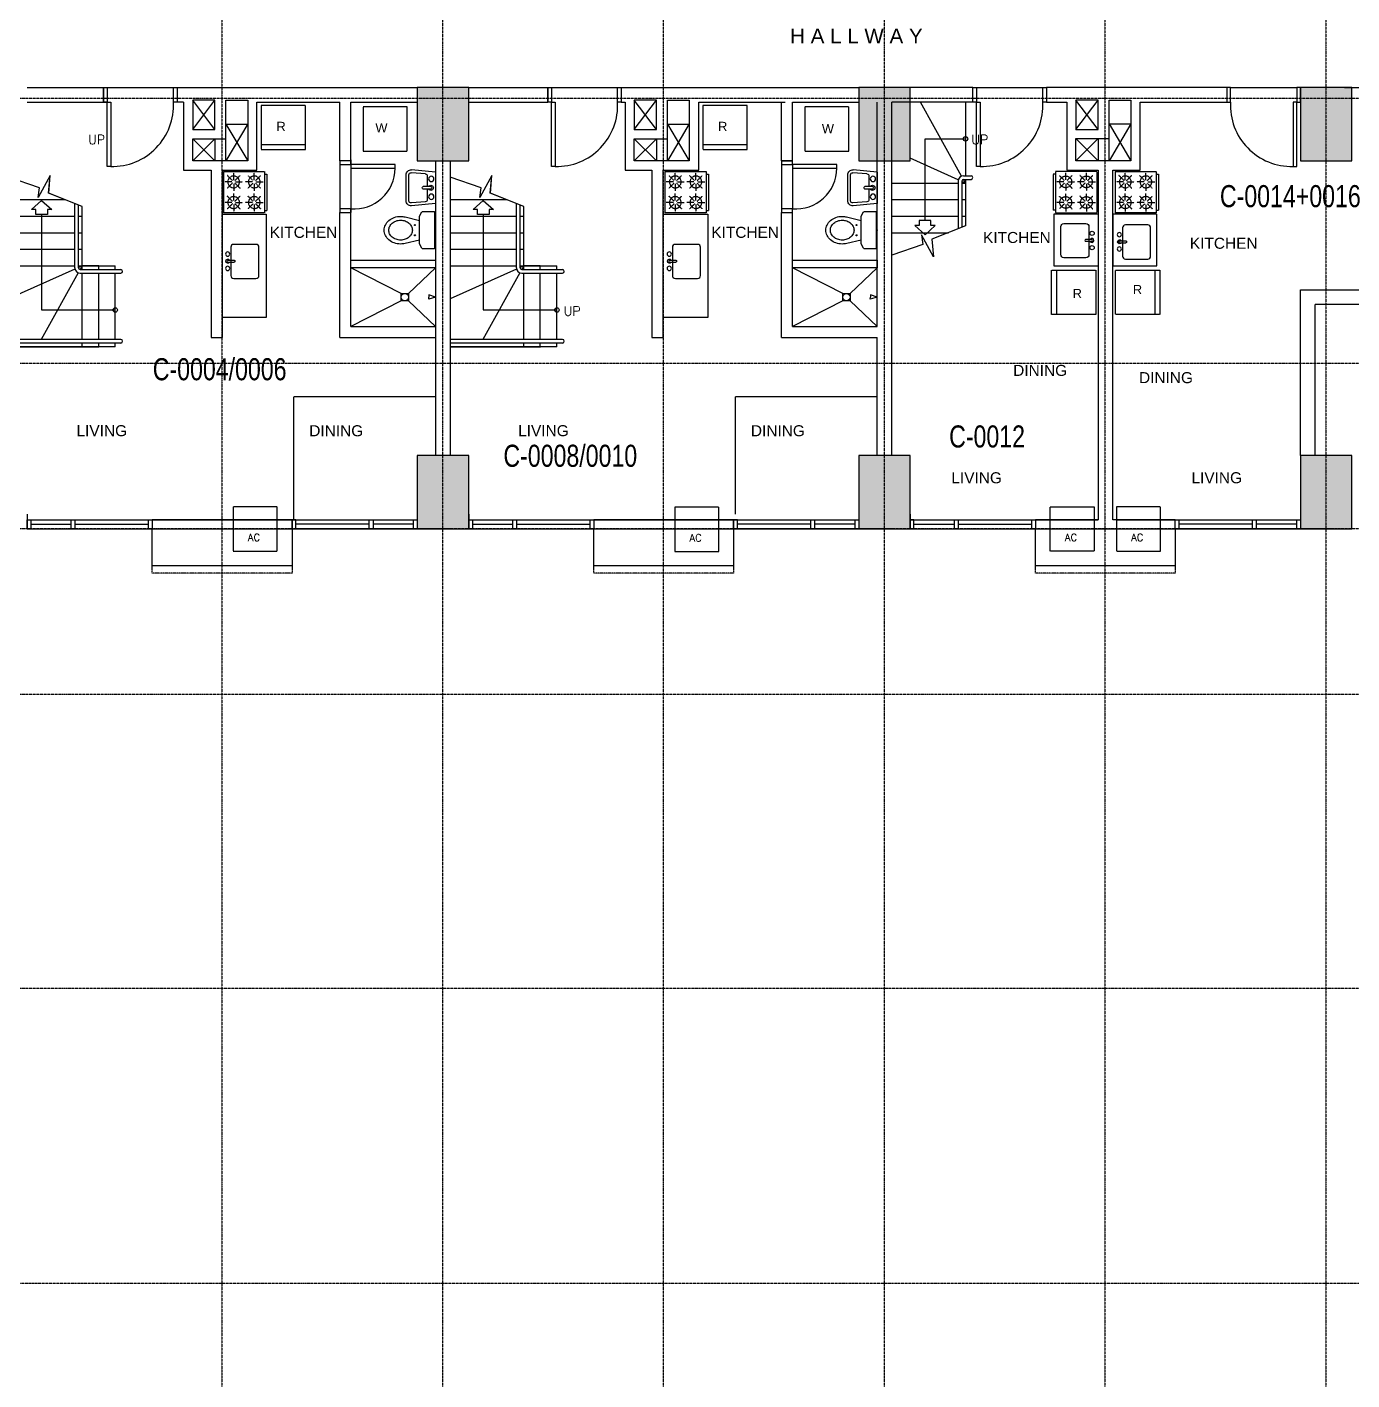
# Model space of a CAD drawing. Header units: inches. Extents: x -189245 to 740841, y -215444 to 469401.
# Drawn here: x 87414 to 105414, y -134295 to -115911 of the extents above; entities that cross this region are included whole.
import ezdxf

# ---------------------------------------------------------------- set-up
doc = ezdxf.new("R2010")
doc.units = ezdxf.units.IN
doc.header["$LTSCALE"] = 10
doc.header["$MEASUREMENT"] = 0
for name, pattern in [('GRID NORMAL$0$GRID BASEMENT$0$GRID GROUND$0$GRID$0$$0$PHANTOM', [2.5, 1.25, -0.25, 0.25, -0.25, 0.25, -0.25]), ('HIDDEN', [0.375, 0.25, -0.125]), ('HIDDEN2', [0.1875, 0.125, -0.0625])]:
    doc.linetypes.add(name, pattern=pattern)
for name, color, linetype in [('2', 2, 'Continuous'), ('A-CMU WALL', 4, 'Continuous'), ('A-DOOR', 1, 'Continuous'), ('A-EQUIPMENT', 2, 'Continuous'), ('A-EQUIPTMENT', 1, 'Continuous'), ('A-FIXTURE', 2, 'Continuous'), ('A-FIXTURES', 2, 'Continuous'), ('A-FIXTURES-RefEdit0', 2, 'Continuous'), ('A-GRID', 8, 'Continuous'), ('A-RAILING', 2, 'Continuous'), ('A-STAIR', 1, 'Continuous'), ('A-TEXT', 3, 'Continuous'), ('A-UNIT NUMBER', 2, 'Continuous'), ('A-WINDOW', 2, 'Continuous'), ('BEAM-BODY PLANS', 150, 'HIDDEN2'), ('COLUMN', 6, 'Continuous'), ('TEXT', 3, 'Continuous'), ('TSG- DIM_PIPE CHASE', 1, 'Continuous'), ('TSG- plaster', 4, 'Continuous'), ('TSG- PRE CAST', 4, 'Continuous'), ('TSG-DIM_WINDWS', 1, 'Continuous'), ('ZOCALLO DIM', 92, 'Continuous')]:
    doc.layers.add(name, color=color, linetype=linetype)
doc.styles.add('ARIAL', font='ARIAL.TTF', dxfattribs={"width": 0.75})
doc.styles.add('PRSP_Simplex', font='simplex.shx')

# ---------------------------------------------------------------- blocks, each defined once
blk = doc.blocks.new('door600')
at = {"color": 2}
for points in [[(50, 150), (100, 150), (100, 750), (50, 750)], [(50, 150), (0, 150), (0, 0), (50, 0)], [(700, 150), (650, 150), (650, 0), (700, 0)]]:
    blk.add_lwpolyline(points, close=True, dxfattribs=at)
at = {"color": 1}
blk.add_arc((100, 198), 552, 355.0209, 90, dxfattribs=at)
blk = doc.blocks.new('A$C08CD07C5')
at = {"color": 2}
blk.add_point((0, 0, 0), dxfattribs=at)
at = {"layer": 'A-FIXTURES-RefEdit0', "color": 2, "elevation": 0}
for points in [[(212, -137), (131, -279, -0.280752), (121, -284), (55, -281, -0.142156), (49, -280), (-267, -98, -0.142156), (-271, -94), (-307, -37, -0.256929), (-307, -28), (-225, 115), (212, -137)], [(8, -256), (-50, -449, -0.058452), (-74, -506, -0.084144), (-130, -574, -0.091347), (-200, -615, -0.103801), (-279, -626, -0.114727), (-348, -605, -0.114727), (-400, -556, -0.103801), (-430, -483, -0.091347), (-430, -401, -0.084144), (-399, -319, -0.058452), (-363, -270), (-224, -123)]]:
    blk.add_lwpolyline(points, format="xyb", dxfattribs=at)
blk.add_lwpolyline([(-354, -345, -0.084254), (-314, -296, -0.091411), (-263, -266, -0.103766), (-207, -258, -0.114587), (-157, -273, -0.114587), (-119, -309, -0.103766), (-98, -362, -0.091411), (-98, -420, -0.084254), (-120, -479, -0.084254), (-160, -528, -0.091411), (-211, -558, -0.103766), (-267, -566, -0.114587), (-317, -551, -0.114587), (-355, -515, -0.103766), (-376, -463, -0.091411), (-376, -404, -0.084254)], format="xyb", close=True, dxfattribs=at)
at = {"layer": 'A-FIXTURES-RefEdit0', "color": 2}
for centre in [(-200, -208, 0), (-79, -278, 0)]:
    blk.add_circle(centre, 6.77, dxfattribs=at)
blk = doc.blocks.new('LAV')
for p, q in [((-214, 0), (-243, -326)), ((214, 0), (-214, 0)), ((214, 0), (243, -326)), ((-189, -139), (-206, -329)), ((-18, -112), (-159, -112)), ((-18, -63), (-18, -170)), ((18, -63), (18, -170)), ((159, -112), (18, -112)), ((189, -139), (206, -329)), ((-176, -362), (176, -362)), ((-176, -400), (176, -400))]:
    blk.add_line(p, q)
for centre in [(-121, -58), (121, -58)]:
    blk.add_circle(centre, 36)
for centre, radius, start, end in [((-159, -142), 30, 90, 174.9088), ((0, -63), 34.1, 301.2757, 238.7243), ((0, -71), 19.7, 25.7914, 154.2086), ((0, -161), 19.7, 205.7914, 334.2086), ((159, -142), 30, 5.0912, 90), ((-176, -332), 68, 174.9088, 270), ((-176, -332), 30, 174.9088, 270), ((176, -332), 68, 270, 5.0912), ((176, -332), 30, 270, 5.0912)]:
    blk.add_arc(centre, radius, start, end)
blk = doc.blocks.new('SHOWERHD')
at = {"layer": 'A-FIXTURES', "color": 2}
for p, q in [((-31, 93), (0, 93)), ((0, 0), (-31, 93)), ((0, 0), (31, 93)), ((31, 93), (0, 93))]:
    blk.add_line(p, q, dxfattribs=at)
blk = doc.blocks.new('REF')
at = {"color": 1, "linetype": 'HIDDEN2'}
blk.add_line((-300, 535), (300, 535), dxfattribs=at)
blk.add_lwpolyline([(-300, 0), (300, 0), (300, 600), (-300, 600)], close=True, dxfattribs=at)
blk = doc.blocks.new('RANGE2')
at = {"layer": 'A-FIXTURE', "color": 1, "linetype": 'HIDDEN2'}
for p, q in [((-280, 0), (280, 0)), ((-280, 0), (-280, -560)), ((280, -560), (280, 0)), ((-166, -140), (-262, -140)), ((-158, -122), (-227, -53)), ((-158, -158), (-227, -227)), ((-140, -114), (-140, -18)), ((-140, -166), (-140, -262)), ((-122, -122), (-53, -53)), ((-122, -158), (-53, -227)), ((-114, -140), (-18, -140)), ((114, -140), (18, -140)), ((122, -122), (53, -53)), ((122, -158), (53, -227)), ((140, -114), (140, -18)), ((140, -166), (140, -262)), ((158, -122), (227, -53)), ((158, -158), (227, -227)), ((166, -140), (262, -140)), ((-158, -402), (-227, -333)), ((-140, -394), (-140, -298)), ((-122, -402), (-53, -333)), ((122, -402), (53, -333)), ((140, -394), (140, -298)), ((158, -402), (227, -333)), ((-166, -420), (-262, -420)), ((-158, -438), (-227, -507)), ((-140, -446), (-140, -542)), ((-122, -438), (-53, -507)), ((-114, -420), (-18, -420)), ((114, -420), (18, -420)), ((122, -438), (53, -507)), ((140, -446), (140, -542)), ((158, -438), (227, -507)), ((166, -420), (262, -420)), ((-280, -560), (280, -560)), ((-246, -560), (-246, -590)), ((-246, -590), (246, -590)), ((246, -560), (246, -590))]:
    blk.add_line(p, q, dxfattribs=at)
for centre in [(-140, -140), (140, -140), (-140, -420), (140, -420)]:
    blk.add_circle(centre, 80, dxfattribs=at)
blk = doc.blocks.new('SINK3')
at = {"layer": 'A-FIXTURE', "color": 2, "linetype": 'Continuous'}
for p, q in [((421, 17), (335, 17)), ((421, -12), (335, -12))]:
    blk.add_line(p, q, dxfattribs=at)
blk.add_lwpolyline([(40, 232), (342, 232, -0.414214), (382, 192), (382, -192, -0.414214), (342, -232), (40, -232, -0.414214), (0, -192), (0, 192, -0.414214)], format="xyb", close=True, dxfattribs=at)
at = {"layer": 'A-FIXTURE', "color": 2, "linetype": 'ByBlock'}
for centre in [(425, 100), (425, -95)]:
    blk.add_circle(centre, 28.8, dxfattribs=at)
at = {"layer": 'A-FIXTURE', "color": 2, "linetype": 'Continuous'}
for centre, radius, start, end in [((342, 3), 15.7, 115.7914, 244.2086), ((421, 3), 27.3, 211.2757, 148.7243), ((414, 3), 15.7, 295.7914, 64.2086)]:
    blk.add_arc(centre, radius, start, end, dxfattribs=at)
blk = doc.blocks.new('A$C34DE1B35')
at = {"layer": 'A-FIXTURE', "linetype": 'ByBlock'}
blk.add_lwpolyline([(0, -1725), (600, -1725), (600, -3125), (0, -3125)], dxfattribs=at)
at = {"layer": 'A-RAILING', "color": 2}
for p, q in [((-2002, -2450), (-2002, -1577)), ((-1952, -2450), (-1952, -1597)), ((-1927, -2475), (-1377, -2475)), ((-1927, -2525), (-1377, -2525)), ((-1377, -3425), (-2902, -3425)), ((-1377, -3475), (-2902, -3475))]:
    blk.add_line(p, q, dxfattribs=at)
for centre, radius, start, end in [((-1927, -2450), 75, 180, 270), ((-1927, -2450), 25, 180, 270), ((-1377, -2500), 25, 270, 90), ((-1377, -3450), 25, 270, 90)]:
    blk.add_arc(centre, radius, start, end, dxfattribs=at)
at = {"layer": 'A-STAIR'}
for p, q in [((-2900, -1525), (-2133, -1525)), ((-1902, -2475), (-1902, -1617)), ((-2902, -1750), (-2002, -1750)), ((-1952, -1750), (-1902, -1750)), ((-2902, -1975), (-2002, -1975)), ((-1952, -1975), (-1902, -1975)), ((-2902, -2200), (-2002, -2200)), ((-1952, -2200), (-1902, -2200)), ((-2902, -2425), (-2002, -2425)), ((-1999, -2469), (-2902, -2875)), ((-1954, -2520), (-2457, -3425)), ((-1952, -2425), (-1452, -2425)), ((-1902, -2425), (-1951, -2447)), ((-1902, -2425), (-1929, -2475)), ((-1902, -3425), (-1902, -2525)), ((-1677, -2475), (-1677, -2425)), ((-1677, -3425), (-1677, -2525)), ((-1452, -2475), (-1452, -2425)), ((-1452, -3425), (-1452, -2525)), ((-1902, -3525), (-1902, -3475)), ((-1677, -3525), (-1677, -3475)), ((-1452, -3525), (-1452, -3475)), ((-1452, -3525), (-2902, -3525))]:
    blk.add_line(p, q, dxfattribs=at)
at = {"layer": 'A-STAIR', "color": 2}
blk.add_lwpolyline([(-1902, -1617), (-2357, -1436), (-2337, -1198), (-2499, -1498), (-2481, -1364), (-2902, -1221)], dxfattribs=at)
blk.add_lwpolyline([(-2588, -1661), (-2452, -1536), (-2315, -1661), (-2374, -1661), (-2374, -1729), (-2530, -1729), (-2530, -1661)], close=True, dxfattribs=at)
at = {"layer": 'A-STAIR'}
blk.add_lwpolyline([(-2452, -1729), (-2452, -3025), (-1452, -3025)], dxfattribs=at)
at = {"layer": 'A-STAIR', "color": 2}
blk.add_circle((-1452, -3025), 30, dxfattribs=at)
at = {"layer": 'BEAM-BODY PLANS', "color": 2, "linetype": 'ByBlock'}
for p, q in [((-2335, -1198), (-2497, -1498)), ((-2355, -1436), (-2335, -1198)), ((-2497, -1498), (-2480, -1364)), ((-1900, -1617), (-2355, -1436))]:
    blk.add_line(p, q, dxfattribs=at)
at = {"layer": 'BEAM-BODY PLANS', "color": 1}
for p, q in [((-1675, -2425), (-1900, -2425)), ((-2900, -3525), (-1675, -3525))]:
    blk.add_line(p, q, dxfattribs=at)
at = {"layer": 'A-FIXTURE', "color": 1, "extrusion": (2.87679e-43, 1.97215e-31, -1), "xscale": -1, "zscale": -1, "rotation": 180}
blk.add_blockref('REF', (-832, -246), dxfattribs=at)
at = {"layer": 'A-FIXTURE', "color": 1, "extrusion": (1.97215e-31, -8.36534e-46, -1), "zscale": -1, "rotation": 270}
blk.add_blockref('RANGE2', (-17, -1425), dxfattribs=at)
at = {"layer": 'A-FIXTURE', "extrusion": (6.16298e-32, -4.52073e-48, -1), "zscale": -0.9999999999999999}
blk.add_blockref('SINK3', (-500, -2365), dxfattribs=at)
at = {"layer": 'A-TEXT', "insert": (864, -468), "char_height": 125, "width": 5794.76, "attachment_point": 3}
blk.add_mtext('{\\fArial|b0|i0|c0|p34;R}', dxfattribs=at)
at = {"layer": 'TEXT', "char_height": 150, "width": 1290, "attachment_point": 7}
for s, insert in [('{\\fArial|b0|i0|c0|p34;KITCHEN}', (646, -2047)), ('{\\fArial|b0|i0|c0|p34;LIVING}', (-1978, -4742)), ('{\\fArial|b0|i0|c0|p34;DINING}', (1184, -4743))]:
    blk.add_mtext(s, dxfattribs=dict(at, insert=insert))
blk = doc.blocks.new('A$C5637576F')
at = {"layer": 'A-FIXTURE'}
blk.add_lwpolyline([(0, 600), (600, 600), (600, 1300), (0, 1300)], dxfattribs=at)
at = {"layer": 'A-FIXTURE', "extrusion": (-1.97215e-31, -2.87222e-43, -1), "zscale": -1, "rotation": 90}
blk.add_blockref('REF', (-31, 1661), dxfattribs=at)
at = {"layer": 'A-FIXTURE', "extrusion": (6.16298e-32, -1.81217e-47, -1), "xscale": -1, "zscale": -0.9999999999999999, "rotation": 180}
blk.add_blockref('SINK3', (-505, 959), dxfattribs=at)
at = {"layer": 'A-FIXTURE', "linetype": 'HIDDEN2', "extrusion": (1.97215e-31, -8.75812e-47, -1), "xscale": -1, "zscale": -1, "rotation": 270}
blk.add_blockref('RANGE2', (-19, 300), dxfattribs=at)
at = {"layer": 'A-TEXT', "insert": (363, 1739), "char_height": 125, "width": 5794.76, "attachment_point": 3}
blk.add_mtext('{\\fArial|b0|i0|c0|p34;R}', dxfattribs=at)
blk = doc.blocks.new('A$C4F220A58')
at = {"layer": 'A-FIXTURE'}
for p, q in [((-6050, -5550), (-6050, -4950)), ((-7450, -5550), (-6050, -5550)), ((-7450, -12450), (-6050, -12450)), ((-6050, -12450), (-6050, -13050))]:
    blk.add_line(p, q, dxfattribs=at)
for points in [[(-31600, -6825), (-31000, -6825), (-31000, -6125), (-31600, -6125)], [(-25800, -6825), (-26400, -6825), (-26400, -6125), (-25800, -6125)], [(-19800, -6825), (-20400, -6825), (-20400, -6125), (-19800, -6125)], [(-19600, -6825), (-19000, -6825), (-19000, -6125), (-19600, -6125)], [(-13800, -6825), (-14400, -6825), (-14400, -6125), (-13800, -6125)], [(-16800, -11474), (-17400, -11474), (-17400, -12174), (-16800, -12174)]]:
    blk.add_lwpolyline(points, dxfattribs=at)
at = {"layer": 'A-FIXTURE', "extrusion": (-1.43477e-47, -6.16298e-32, -1), "xscale": -1, "zscale": -1, "rotation": 270}
blk.add_blockref('SINK3', (6589, -5481), dxfattribs=at)
at = {"layer": 'A-FIXTURE', "xscale": -1}
blk.add_blockref('RANGE2', (-5730, -4967), dxfattribs=at)
for p, rotation in [((-31569, -5764), 270), ((-7410, -11500), 270), ((-16831, -12535), 90)]:
    blk.add_blockref('REF', p, dxfattribs=dict(at, rotation=rotation))
at = {"layer": 'A-FIXTURE'}
for name, p, rotation in [('REF', (-25831, -5764), 90), ('REF', (-19832, -5764), 90), ('REF', (-13831, -5764), 90), ('SINK3', (-19095, -6466), 180), ('REF', (-7410, -6550), 270), ('RANGE2', (-5730, -13032), 180)]:
    blk.add_blockref(name, p, dxfattribs=dict(at, rotation=rotation))
at = {"layer": 'A-FIXTURE', "extrusion": (-1.97215e-31, -2.63707e-43, -1), "zscale": -1, "rotation": 90}
blk.add_blockref('REF', (19569, -5764), dxfattribs=at)
at = {"layer": 'A-FIXTURE', "extrusion": (6.16298e-32, -7.36223e-45, -1), "xscale": -1, "zscale": -0.9999999999999999, "rotation": 180}
blk.add_blockref('SINK3', (31095, -6466), dxfattribs=at)
at = {"layer": 'A-FIXTURE', "extrusion": (-6.16298e-32, -7.36223e-45, -1), "zscale": -0.9999999999999999, "rotation": 180}
for p in [(26305, -6466), (14305, -6466)]:
    blk.add_blockref('SINK3', p, dxfattribs=at)
at = {"layer": 'A-FIXTURE', "extrusion": (-6.16298e-32, -1.81217e-47, -1), "zscale": -0.9999999999999999, "rotation": 180}
blk.add_blockref('SINK3', (20305, -6466), dxfattribs=at)
at = {"layer": 'A-FIXTURE', "linetype": 'HIDDEN2', "extrusion": (1.97215e-31, -2.36106e-44, -1), "xscale": -1, "zscale": -1, "rotation": 270}
blk.add_blockref('RANGE2', (31582, -7125), dxfattribs=at)
at = {"layer": 'A-FIXTURE', "linetype": 'HIDDEN2', "extrusion": (-1.97215e-31, -2.36106e-44, -1), "zscale": -1, "rotation": 90}
for p in [(25818, -7125), (13818, -7125)]:
    blk.add_blockref('RANGE2', p, dxfattribs=at)
at = {"layer": 'A-FIXTURE', "linetype": 'HIDDEN2', "extrusion": (-1.97215e-31, -1.09476e-46, -1), "zscale": -1, "rotation": 90}
blk.add_blockref('RANGE2', (19819, -7125), dxfattribs=at)
at = {"layer": 'A-FIXTURE', "linetype": 'HIDDEN2', "rotation": 90}
blk.add_blockref('RANGE2', (-19582, -7125), dxfattribs=at)
at = {"layer": 'A-FIXTURE', "linetype": 'HIDDEN2', "extrusion": (-1.97215e-31, 2.36106e-44, -1), "xscale": -1, "zscale": -1, "rotation": 90}
blk.add_blockref('RANGE2', (16818, -11174), dxfattribs=at)
at = {"layer": 'A-FIXTURE', "extrusion": (-6.16298e-32, 7.36223e-45, -1), "xscale": -1, "zscale": -0.9999999999999999}
blk.add_blockref('SINK3', (17305, -11833), dxfattribs=at)
at = {"layer": 'A-FIXTURE', "extrusion": (-1.43477e-47, 6.16298e-32, -1), "zscale": -1, "rotation": 270}
blk.add_blockref('SINK3', (6589, -12519), dxfattribs=at)
at = {"layer": 'TSG-DIM_WINDWS'}
for p in [(-25600, -7425), (-13600, -7425)]:
    blk.add_blockref('A$C5637576F', p, dxfattribs=at)
at = {"layer": 'A-TEXT', "char_height": 125, "width": 5794.76}
for insert, attachment_point in [((-31237, -5686), 3), ((-26163, -5686), 1), ((-20164, -5686), 1), ((-19237, -5686), 3), ((-14163, -5686), 1), ((-7094, -6523), 3), ((-7094, -11526), 9), ((-17144, -12613), 7)]:
    blk.add_mtext('{\\fArial|b0|i0|c0|p34;R}', dxfattribs=dict(at, insert=insert, attachment_point=attachment_point))
at = {"layer": 'TEXT', "char_height": 150, "width": 1290}
for s, insert, attachment_point in [('{\\fArial|b0|i0|c0|p34;LIVING}', (-29943, -2924), 9), ('{\\fArial|b0|i0|c0|p34;LIVING}', (-27457, -2924), 7), ('{\\fArial|b0|i0|c0|p34;LIVING}', (-23943, -2924), 9), ('{\\fArial|b0|i0|c0|p34;LIVING}', (-21457, -2924), 7), ('{\\fArial|b0|i0|c0|p34;LIVING}', (-18230, -2924), 7), ('{\\fArial|b0|i0|c0|p34;LIVING}', (-15457, -2924), 7), ('{\\fArial|b0|i0|c0|p34;LIVING}', (-11943, -2924), 9), ('{\\fArial|b0|i0|c0|p34;LIVING}', (-2026, -3302), 9), ('{\\fArial|b0|i0|c0|p34;BEDROOM 2}', (-6785, -3532), 1), ('{\\fArial|b0|i0|c0|p34;DINING}', (-29098, -4688), 9), ('{\\fArial|b0|i0|c0|p34;DINING}', (-28302, -4688), 7), ('{\\fArial|b0|i0|c0|p34;DINING}', (-23098, -4688), 9), ('{\\fArial|b0|i0|c0|p34;DINING}', (-22302, -4688), 7), ('{\\fArial|b0|i0|c0|p34;DINING}', (-17098, -4688), 9), ('{\\fArial|b0|i0|c0|p34;DINING}', (-16302, -4688), 7), ('{\\fArial|b0|i0|c0|p34;DINING}', (-11098, -4688), 9), ('{\\fArial|b0|i0|c0|p34;DINING}', (-1762, -5521), 9), ('{\\fArial|b0|i0|c0|p34;KITCHEN}', (-5347, -6385), 9), ('{\\fArial|b0|i0|c0|p34;KITCHEN}', (-29938, -6566), 9), ('{\\fArial|b0|i0|c0|p34;KITCHEN}', (-27462, -6566), 7), ('{\\fArial|b0|i0|c0|p34;KITCHEN}', (-23938, -6566), 9), ('{\\fArial|b0|i0|c0|p34;KITCHEN}', (-21462, -6566), 7), ('{\\fArial|b0|i0|c0|p34;KITCHEN}', (-15462, -6566), 7), ('{\\fArial|b0|i0|c0|p34;KITCHEN}', (-11938, -6566), 9), ('{\\fArial|b0|i0|c0|p34;KITCHEN}', (-17442, -11867), 9), ('{\\fArial|b0|i0|c0|p34;KITCHEN}', (-5347, -11665), 3), ('{\\fArial|b0|i0|c0|p34;DINING}', (-1762, -12528), 3), ('{\\fArial|b0|i0|c0|p34;DINING}', (-17219, -13673), 9), ('{\\fArial|b0|i0|c0|p34;BEDROOM 2}', (-6785, -14409), 1), ('{\\fArial|b0|i0|c0|p34;LIVING}', (-2026, -14748), 3), ('{\\fArial|b0|i0|c0|p34;LIVING}', (-18105, -15132), 9)]:
    blk.add_mtext(s, dxfattribs=dict(at, insert=insert, attachment_point=attachment_point))
blk = doc.blocks.new('grid')
at = {"layer": 'A-GRID', "linetype": 'GRID NORMAL$0$GRID BASEMENT$0$GRID GROUND$0$GRID$0$$0$PHANTOM'}
for p, q in [((-71858.8, -228688.5), (-71858.8, -289256.3)), ((-68858.8, -228688.5), (-68858.8, -289256.3)), ((-65858.8, -228688.5), (-65858.8, -289256.3)), ((-62858.8, -228688.5), (-62858.8, -289256.3)), ((-59858.8, -228688.5), (-59858.8, -289256.3)), ((-56858.8, -228688.5), (-56858.8, -289256.3)), ((-33688.1, -262686.6), (-100703.6, -262686.6)), ((-33688.1, -266286.6), (-100703.6, -266286.6)), ((-33688.1, -268536.6), (-100703.6, -268536.6)), ((-33688.1, -270786.6), (-100703.6, -270786.6)), ((-33688.1, -274776.9), (-100703.6, -274786.6))]:
    blk.add_line(p, q, dxfattribs=at)
blk.add_lwpolyline([(-100703.5, -278787), (-33688.1, -278784.6)], dxfattribs=at)

msp = doc.modelspace()

# ---------------------------------------------------------------- hatches: boundary and pattern name
at = {"layer": 'COLUMN', "linetype": 'Continuous'}
for points in [[(92714.01965, -117730.85693), (93414.01965, -117730.85693), (93414.01965, -116730.85693), (92714.01965, -116730.85693)], [(98714.19539, -117730.85693), (99414.19539, -117730.85693), (99414.19539, -116730.85693), (98714.19539, -116730.85693)], [(104714.01965, -117730.85693), (105414.01965, -117730.85693), (105414.01965, -116730.85693), (104714.01965, -116730.85693)], [(92714.01965, -122730.85693), (93414.01965, -122730.85693), (93414.01965, -121730.85693), (92714.01965, -121730.85693)], [(98714.01965, -122730.85693), (99414.01965, -122730.85693), (99414.01965, -121730.85693), (98714.01965, -121730.85693)], [(104714.01965, -122730.85693), (105414.01965, -122730.85693), (105414.01965, -121730.85693), (104714.01965, -121730.85693)]]:
    msp.add_hatch(color=253, dxfattribs=at).paths.add_polyline_path(points)

# ---------------------------------------------------------------- linework, layer by layer
at = {"layer": '2', "color": 2}
for points in [[(88501.52037, -116930.85693), (88451.52037, -116930.85693), (88451.52037, -116730.85693), (88501.52167, -116730.90317)], [(89451.52037, -116930.85693), (89401.52037, -116930.85693), (89401.52167, -116730.92645), (89451.52167, -116730.92775)], [(94539.01965, -116930.85693), (94489.01965, -116930.85693), (94489.01965, -116730.85693), (94539.01965, -116730.85693)], [(95486.41517, -116930.85693), (95436.41517, -116930.85693), (95436.41517, -116730.85693), (95486.41517, -116730.85693)], [(100314.01965, -116930.85693), (100264.01965, -116930.85693), (100264.01965, -116730.85693), (100314.01965, -116730.85693)], [(101264.01965, -116930.85693), (101214.01965, -116930.85693), (101214.01965, -116730.85693), (101264.01965, -116730.85693)], [(103714.01965, -116931.00777), (103764.01965, -116931.00777), (103764.01965, -116731.00777), (103714.02409, -116730.99446)], [(104664.01965, -116931.00777), (104714.01965, -116931.00777), (104714.01965, -116731.01215), (104664.02112, -116731.01068)], [(88501.52037, -116930.85693), (88551.52037, -116930.85693), (88551.52037, -117805.85693), (88501.52037, -117805.85693)], [(94539.01965, -116930.85693), (94589.01965, -116930.85693), (94589.01965, -117805.85693), (94539.01965, -117805.85693)], [(100314.01965, -116930.85693), (100364.01965, -116930.85693), (100364.01965, -117805.85693), (100314.01965, -117805.85693)], [(104664.01965, -116931.00777), (104614.01965, -116931.00777), (104614.01965, -117806.00777), (104664.01965, -117806.00777)]]:
    msp.add_lwpolyline(points, close=True, dxfattribs=at)
at = {"layer": 'A-CMU WALL'}
for p, q in [((95901.51965, -117855.22563), (95901.51965, -120130.85693)), ((96051.51965, -117855.22563), (96051.51965, -120130.85693)), ((95901.51965, -120130.85693), (96051.51965, -120130.85693)), ((87415.64252, -122530.85693), (87415.64252, -122730.85693)), ((92714.01965, -122530.85693), (92714.01965, -122730.85693)), ((93414.01965, -122530.85693), (93414.01965, -122730.85693)), ((98714.01965, -122530.85693), (98714.01965, -122730.85693)), ((99414.01965, -122530.85693), (99414.01965, -122730.85693)), ((104714.01965, -122530.85693), (104714.01965, -122730.85693)), ((93164.01965, -122730.85693), (92714.01965, -122730.85693)), ((93164.01965, -122730.85693), (92714.01965, -122730.85693)), ((92964.01965, -122730.85693), (93414.01965, -122730.85693)), ((99164.01965, -122730.85693), (98714.01965, -122730.85693)), ((98964.01965, -122730.85693), (99414.01965, -122730.85693)), ((105164.01965, -122730.85693), (104714.01965, -122730.85693)), ((104964.01965, -122730.85693), (105414.01965, -122730.85693))]:
    msp.add_line(p, q, dxfattribs=at)
at = {"layer": 'A-CMU WALL', "color": 1, "linetype": 'HIDDEN2'}
for points in [[(91039.01966, -122605.85693), (91039.01966, -120930.85693), (92964.01966, -120930.85693)], [(97039.01965, -122530.85693), (97039.01965, -120930.85693), (98964.01965, -120930.85693)]]:
    msp.add_lwpolyline(points, dxfattribs=at)
at = {"layer": 'A-DOOR'}
for p, q in [((88501.52167, -116730.90317), (89401.52167, -116730.92645)), ((94539.01965, -116730.90317), (95439.01965, -116730.92645)), ((100314.01965, -116730.85693), (101214.01965, -116730.85693)), ((103764.01965, -116731.00777), (104664.01965, -116731.00777)), ((91664.01965, -117780.85693), (91664.01965, -118380.85693)), ((91814.01966, -117830.85693), (91814.01966, -118380.85693)), ((97664.01965, -117780.85693), (97664.01965, -118380.85693)), ((97814.01965, -117830.85693), (97814.01965, -118380.85693))]:
    msp.add_line(p, q, dxfattribs=at)
for centre, radius, start, end in [((88572.1228, -116975.51357), 830.59891, 268.578672422, 3.081958546), ((94609.20565, -116977.57515), 828.52772, 268.603925007, 3.23245368), ((100384.62208, -116975.51357), 830.59891, 268.578672422, 3.081958546), ((100384.62208, -116975.51357), 830.59891, 268.578672422, 3.081958546), ((104593.41723, -116975.66441), 830.59891, 176.918041454, 271.421327578)]:
    msp.add_arc(centre, radius, start, end, dxfattribs=at)
at = {"layer": 'A-EQUIPMENT', "ltscale": 100}
for points in [[(91014.01965, -122730.85691), (91014.01965, -123230.85691), (89114.01965, -123230.85691), (89114.01965, -122730.85691)], [(97014.01965, -122730.85691), (97014.01965, -123230.85691), (95114.01965, -123230.85691), (95114.01965, -122730.85691)], [(103014.01965, -122730.85691), (103014.01965, -123230.85691), (101114.01965, -123230.85691), (101114.01965, -122730.85691)]]:
    msp.add_lwpolyline(points, dxfattribs=at)
at = {"layer": 'A-EQUIPTMENT', "color": 1, "linetype": 'HIDDEN2'}
for points in [[(90214.01965, -123030.85691), (90814.01965, -123030.85691), (90814.01965, -122430.85691), (90214.01965, -122430.85691)], [(101914.01965, -123030.85691), (101314.01965, -123030.85691), (101314.01965, -122430.85691), (101914.01965, -122430.85691)], [(102214.01965, -123030.85691), (102814.01965, -123030.85691), (102814.01965, -122430.85691), (102214.01965, -122430.85691)], [(96214.01965, -123036.54695), (96814.01965, -123036.54695), (96814.01965, -122436.54695), (96214.01965, -122436.54695)]]:
    msp.add_lwpolyline(points, close=True, dxfattribs=at)
at = {"layer": 'A-EQUIPTMENT', "linetype": 'HIDDEN'}
for points in [[(91014.01965, -123230.85691), (91014.01965, -123330.85691), (89114.01965, -123330.85691), (89114.01965, -123230.85691)], [(97014.01965, -123230.85691), (97014.01965, -123330.85691), (95114.01965, -123330.85691), (95114.01965, -123230.85691)], [(103014.01965, -123230.85691), (103014.01965, -123330.85691), (101114.01965, -123330.85691), (101114.01965, -123230.85691)]]:
    msp.add_lwpolyline(points, dxfattribs=at)
at = {"layer": 'A-FIXTURE', "linetype": 'ByBlock'}
msp.add_lwpolyline([(102764.10443, -118455.22563), (102164.10443, -118455.22563), (102164.10443, -119155.69295), (102764.10443, -119155.69295), (102764.10443, -118455.22563)], dxfattribs=at)
at = {"layer": 'A-FIXTURES', "color": 1, "linetype": 'Continuous'}
for p, q in [((92495.57885, -119530.85693), (91814.01966, -119180.85693)), ((92595.57885, -119530.85693), (92964.01966, -119180.85693)), ((98495.57885, -119530.85693), (97814.01965, -119180.85693)), ((98595.57885, -119530.85693), (98964.01965, -119180.85693)), ((92495.57885, -119630.85693), (91814.01966, -119980.85693)), ((92595.57885, -119630.85693), (92964.01966, -119980.85693)), ((98495.57885, -119630.85693), (97814.01965, -119980.85693)), ((98595.57885, -119630.85693), (98964.01965, -119980.85693))]:
    msp.add_line(p, q, dxfattribs=at)
at = {"layer": 'A-FIXTURES', "linetype": 'HIDDEN2'}
for points in [[(92579.90978, -117596.19174), (92579.90978, -116996.19174), (91979.90978, -116996.19174), (91979.90978, -117596.19174), (92579.90978, -117596.19174)], [(98579.90977, -117596.19174), (98579.90977, -116996.19174), (97979.90977, -116996.19174), (97979.90977, -117596.19174), (98579.90977, -117596.19174)]]:
    msp.add_lwpolyline(points, dxfattribs=at)
at = {"layer": 'A-FIXTURES'}
for points in [[(92495.57885, -119530.85693), (92595.57885, -119530.85693), (92595.57885, -119630.85693), (92495.57885, -119630.85693)], [(98495.57885, -119530.85693), (98595.57885, -119530.85693), (98595.57885, -119630.85693), (98495.57885, -119630.85693)]]:
    msp.add_lwpolyline(points, close=True, dxfattribs=at)
for centre in [(92545.57885, -119580.85693), (98545.57885, -119580.85693)]:
    msp.add_circle(centre, 50, dxfattribs=at)
at = {"layer": 'A-RAILING', "color": 2}
for p, q in [((100063.88738, -118005.76492), (100063.88738, -118653.52494)), ((100113.88738, -118005.76492), (100113.88738, -118633.66327)), ((100138.88738, -117930.76492), (100238.88738, -117930.76492)), ((100138.88738, -117980.76492), (100238.88738, -117980.76492))]:
    msp.add_line(p, q, dxfattribs=at)
for centre, radius, start, end in [((100138.88738, -118005.76492), 75, 90, 180), ((100138.88738, -118005.76492), 25, 90, 180), ((100238.88738, -117955.76492), 25, 270, 90)]:
    msp.add_arc(centre, radius, start, end, dxfattribs=at)
at = {"layer": 'A-STAIR'}
for p, q in [((100111.25704, -117936.04), (99552.7649, -116930.85693)), ((100163.88738, -116930.76492), (100163.88738, -117930.76492)), ((100066.3093, -117986.85927), (99414.05582, -117693.37522)), ((100163.88738, -118030.76492), (100114.01895, -118008.32642)), ((100163.88738, -118030.76492), (100136.18797, -117980.91108)), ((100163.88738, -117980.76492), (100163.88738, -118613.80161)), ((99163.88738, -118030.76492), (100063.88738, -118030.76492)), ((100113.88738, -118030.76492), (100163.88738, -118030.76492)), ((99163.88738, -118255.76492), (100063.88738, -118255.76492)), ((100113.88738, -118255.76492), (100163.88738, -118255.76492)), ((99163.88738, -118480.76492), (100063.88738, -118480.76492)), ((100113.88738, -118480.76492), (100163.88738, -118480.76492)), ((99163.88738, -118705.76492), (99932.37783, -118705.76492))]:
    msp.add_line(p, q, dxfattribs=at)
msp.add_lwpolyline([(99613.88738, -118541.04395), (99613.88738, -117430.76492), (100163.88738, -117430.76492)], dxfattribs=at)
at = {"layer": 'A-STAIR', "color": 2}
msp.add_lwpolyline([(99477.38738, -118609.86408), (99613.88738, -118734.16881), (99750.38738, -118609.86408), (99691.88738, -118609.86408), (99691.88738, -118541.04395), (99535.88738, -118541.04395), (99535.88738, -118609.86408)], close=True, dxfattribs=at)
msp.add_lwpolyline([(100163.88738, -118613.80161), (99708.41926, -118794.72873), (99728.67872, -119032.30727), (99566.56075, -118732.92232), (99584.01766, -118866.46642), (99163.88738, -119009.90593)], dxfattribs=at)
msp.add_circle((100163.88738, -117430.76492), 30, dxfattribs=at)
at = {"layer": 'A-WINDOW', "color": 1}
for p, q in [((87415.64252, -122605.85693), (92714.05582, -122605.85693)), ((93414.01965, -122605.85693), (98714.05582, -122605.85693)), ((99414.01965, -122605.85693), (101964.01965, -122605.85693)), ((102214.01965, -122605.85693), (104714.05582, -122605.85693)), ((87415.64252, -122730.85693), (92714.05582, -122730.85693)), ((87465.64252, -122730.85693), (89064.01965, -122730.85693)), ((92664.01965, -122730.85693), (91064.01965, -122730.85693)), ((93414.01965, -122730.85693), (98714.05582, -122730.85693)), ((93464.01965, -122730.85693), (95064.01965, -122730.85693)), ((98664.01965, -122730.85693), (97064.01965, -122730.85693)), ((99414.01965, -122730.85693), (104714.05582, -122730.85693)), ((99464.01965, -122730.85693), (101064.01965, -122730.85693)), ((104664.01965, -122730.85693), (103064.01965, -122730.85693))]:
    msp.add_line(p, q, dxfattribs=at)
at = {"layer": 'A-WINDOW'}
for p, q in [((92714.01965, -122530.85693), (92714.01965, -122730.85693)), ((93414.01965, -122530.85693), (93414.01965, -122730.85693)), ((87415.64252, -122730.85693), (87465.64252, -122730.85693)), ((87465.64252, -122668.35693), (88014.01965, -122668.35693)), ((88014.01965, -122730.85693), (88064.01965, -122730.85693)), ((88064.01965, -122668.35693), (89064.01965, -122668.35693)), ((89114.01965, -122730.85693), (89064.01965, -122730.85693)), ((91014.01965, -122730.85693), (91064.01965, -122730.85693)), ((92064.01965, -122668.35693), (91064.01965, -122668.35693)), ((92114.01965, -122730.85693), (92064.01965, -122730.85693)), ((92664.01965, -122668.35693), (92114.01965, -122668.35693)), ((92714.01965, -122730.85693), (92664.01965, -122730.85693)), ((93414.01965, -122730.85693), (93464.01965, -122730.85693)), ((93464.01965, -122668.35693), (94014.01965, -122668.35693)), ((94014.01965, -122730.85693), (94064.01965, -122730.85693)), ((94064.01965, -122668.35693), (95064.01965, -122668.35693)), ((95114.01965, -122730.85693), (95064.01965, -122730.85693)), ((97014.01965, -122730.85693), (97064.01965, -122730.85693)), ((98064.01965, -122668.35693), (97064.01965, -122668.35693)), ((98114.01965, -122730.85693), (98064.01965, -122730.85693)), ((98664.01965, -122668.35693), (98114.01965, -122668.35693)), ((98714.01965, -122730.85693), (98664.01965, -122730.85693)), ((99414.01965, -122730.85693), (99464.01965, -122730.85693)), ((99464.01965, -122668.35693), (100014.01965, -122668.35693)), ((100014.01965, -122730.85693), (100064.01965, -122730.85693)), ((100064.01965, -122668.35693), (101064.01965, -122668.35693)), ((101114.01965, -122730.85693), (101064.01965, -122730.85693)), ((103014.01965, -122730.85693), (103064.01965, -122730.85693)), ((104064.01965, -122668.35693), (103064.01965, -122668.35693)), ((104114.01965, -122730.85693), (104064.01965, -122730.85693)), ((104664.01965, -122668.35693), (104114.01965, -122668.35693)), ((104714.01965, -122730.85693), (104664.01965, -122730.85693))]:
    msp.add_line(p, q, dxfattribs=at)
at = {"layer": 'A-WINDOW', "linetype": 'ByBlock', "ltscale": 100}
for points in [[(87414.01964, -122605.85693), (87464.01964, -122605.85693), (87464.01964, -122730.85693), (87414.01964, -122730.85693)], [(88014.01965, -122605.85693), (88064.01965, -122605.85693), (88064.01965, -122730.85693), (88014.01965, -122730.85693)], [(89064.01965, -122605.85693), (89114.01965, -122605.85693), (89114.01965, -122730.85693), (89064.01965, -122730.85693)], [(91064.01965, -122605.85693), (91014.01965, -122605.85693), (91014.01965, -122730.85693), (91064.01965, -122730.85693)], [(92064.01965, -122605.85693), (92114.01965, -122605.85693), (92114.01965, -122730.85693), (92064.01965, -122730.85693)], [(92664.01965, -122605.85693), (92714.05582, -122605.85693), (92714.05582, -122730.85693), (92664.01965, -122730.85693)], [(93414.05582, -122605.85693), (93464.01965, -122605.85693), (93464.01965, -122730.85693), (93414.05582, -122730.85693)], [(94014.01965, -122605.85693), (94064.01965, -122605.85693), (94064.01965, -122730.85693), (94014.01965, -122730.85693)], [(95064.01965, -122605.85693), (95114.01965, -122605.85693), (95114.01965, -122730.85693), (95064.01965, -122730.85693)], [(97064.01965, -122605.85693), (97014.01965, -122605.85693), (97014.01965, -122730.85693), (97064.01965, -122730.85693)], [(98064.01965, -122605.85693), (98114.01965, -122605.85693), (98114.01965, -122730.85693), (98064.01965, -122730.85693)], [(98664.01965, -122605.85693), (98714.05582, -122605.85693), (98714.05582, -122730.85693), (98664.01965, -122730.85693)], [(99464.01965, -122605.85693), (99414.01965, -122605.85693), (99414.01965, -122730.85693), (99464.01965, -122730.85693)], [(100014.01965, -122605.85693), (100064.01965, -122605.85693), (100064.01965, -122730.85693), (100014.01965, -122730.85693)], [(101064.01965, -122605.85693), (101114.01965, -122605.85693), (101114.01965, -122730.85693), (101064.01965, -122730.85693)], [(103014.01965, -122605.85693), (103064.01965, -122605.85693), (103064.01965, -122730.85693), (103014.01965, -122730.85693)], [(104064.01965, -122605.85693), (104114.01965, -122605.85693), (104114.01965, -122730.85693), (104064.01965, -122730.85693)], [(104664.01965, -122605.85693), (104714.05582, -122605.85693), (104714.05582, -122730.85693), (104664.01965, -122730.85693)]]:
    msp.add_lwpolyline(points, close=True, dxfattribs=at)
at = {"layer": 'COLUMN', "linetype": 'Continuous'}
for points in [[(92714.01965, -117730.85693), (93414.01965, -117730.85693), (93414.01965, -116730.85693), (92714.01965, -116730.85693)], [(98714.19539, -117730.85693), (99414.19539, -117730.85693), (99414.19539, -116730.85693), (98714.19539, -116730.85693)], [(104714.01965, -117730.85693), (105414.01965, -117730.85693), (105414.01965, -116730.85693), (104714.01965, -116730.85693)], [(92714.01965, -122730.85693), (93414.01965, -122730.85693), (93414.01965, -121730.85693), (92714.01965, -121730.85693)], [(98714.01965, -122730.85693), (99414.01965, -122730.85693), (99414.01965, -121730.85693), (98714.01965, -121730.85693)], [(104714.01965, -122730.85693), (105414.01965, -122730.85693), (105414.01965, -121730.85693), (104714.01965, -121730.85693)]]:
    msp.add_lwpolyline(points, close=True, dxfattribs=at)
at = {"layer": 'TSG- DIM_PIPE CHASE', "linetype": 'ByBlock', "ltscale": 100}
for p, q in [((89964.07385, -117303.85624), (89664.07385, -116905.85693)), ((89664.07385, -117303.85624), (89964.07385, -116905.85693)), ((95964.10312, -117303.85624), (95664.10312, -116905.85693)), ((95664.10312, -117303.85624), (95964.10312, -116905.85693)), ((101964.10312, -117302.85609), (101664.10312, -116904.85678)), ((101664.10312, -117302.85609), (101964.10312, -116904.85678)), ((90113.96545, -117229.45226), (90411.64809, -117730.96888)), ((90411.54021, -117227.85693), (90114.29316, -117728.85624)), ((96113.99471, -117229.45226), (96411.67735, -117730.96888)), ((96411.56947, -117227.85693), (96114.32243, -117728.85624)), ((102113.99471, -117228.45211), (102411.67735, -117729.96872)), ((102411.56947, -117226.85678), (102114.32243, -117727.85609)), ((89664.07385, -117728.85624), (89964.07385, -117428.85624)), ((89664.07385, -117428.85624), (89964.07385, -117728.85624)), ((95664.10312, -117728.85624), (95964.10312, -117428.85624)), ((95664.10312, -117428.85624), (95964.10312, -117728.85624)), ((101664.10312, -117727.85609), (101964.10312, -117427.85609)), ((101664.10312, -117427.85609), (101964.10312, -117727.85609))]:
    msp.add_line(p, q, dxfattribs=at)
at = {"layer": 'TSG- DIM_PIPE CHASE', "color": 4, "linetype": 'Continuous'}
for points in [[(90113.96545, -116905.85693), (90113.96545, -116905.85693), (90411.64713, -116905.85693), (90411.64713, -117728.85624), (90411.64713, -117728.85624), (90411.64713, -117728.85624), (89664.07385, -117728.85624), (89664.07385, -117428.85624), (90113.96545, -117428.85624), (90113.96545, -116905.85693)], [(96113.99471, -116905.85693), (96113.99471, -116905.85693), (96411.67639, -116905.85693), (96411.67639, -117728.85624), (96411.67639, -117728.85624), (96411.67639, -117728.85624), (95664.10312, -117728.85624), (95664.10312, -117428.85624), (96113.99471, -117428.85624), (96113.99471, -116905.85693)], [(102113.99471, -116904.85678), (102113.99471, -116904.85678), (102411.67639, -116904.85678), (102411.67639, -117727.85609), (102411.67639, -117727.85609), (102411.67639, -117727.85609), (101664.10312, -117727.85609), (101664.10312, -117427.85609), (102113.99471, -117427.85609), (102113.99471, -116904.85678)]]:
    msp.add_lwpolyline(points, dxfattribs=at)
for points in [[(89664.07385, -117303.85624), (89964.07385, -117303.85624), (89964.07385, -116905.85693), (89664.07385, -116905.85693)], [(95664.10312, -117303.85624), (95964.10312, -117303.85624), (95964.10312, -116905.85693), (95664.10312, -116905.85693)], [(101664.10312, -117302.85609), (101964.10312, -117302.85609), (101964.10312, -116904.85678), (101664.10312, -116904.85678)]]:
    msp.add_lwpolyline(points, close=True, dxfattribs=at)
at = {"layer": 'TSG- DIM_PIPE CHASE', "linetype": 'ByBlock', "ltscale": 100}
for points in [[(90113.96545, -117229.45226), (90411.64809, -117229.45226), (90411.64809, -117728.85624), (90113.96545, -117728.85624)], [(96113.99471, -117229.45226), (96411.67735, -117229.45226), (96411.67735, -117728.85624), (96113.99471, -117728.85624)], [(102113.99471, -117228.45211), (102411.67735, -117228.45211), (102411.67735, -117727.85609), (102113.99471, -117727.85609)], [(89664.07385, -117428.85624), (89964.07385, -117428.85624), (89964.07385, -117728.85624), (89664.07385, -117728.85624)], [(95664.10312, -117428.85624), (95964.10312, -117428.85624), (95964.10312, -117728.85624), (95664.10312, -117728.85624)], [(101664.10312, -117427.85609), (101964.10312, -117427.85609), (101964.10312, -117727.85609), (101664.10312, -117727.85609)]]:
    msp.add_lwpolyline(points, close=True, dxfattribs=at)
at = {"layer": 'TSG- plaster', "color": 4}
for p, q in [((87414.01966, -116730.85693), (88489.01966, -116730.85693)), ((88451.52037, -116730.85693), (88451.52037, -116930.85693)), ((89451.52037, -116730.85693), (92714.01966, -116730.85693)), ((89451.52037, -116730.85693), (89451.52037, -116930.85693)), ((93414.01965, -116730.85693), (94489.01965, -116730.85693)), ((94489.01965, -116730.85693), (94489.01965, -116930.85693)), ((95486.41517, -116730.85693), (98714.01965, -116730.85693)), ((95486.41517, -116730.85693), (95486.41517, -116930.85693)), ((100264.01965, -116730.85693), (98964.01965, -116730.85693)), ((100264.01965, -116930.85693), (100264.01965, -116730.85693)), ((102164.01965, -116730.85693), (101264.01965, -116730.85693)), ((101264.01965, -116730.85693), (101264.01965, -116930.85693)), ((103714.01965, -116730.99446), (102164.01965, -116730.85693)), ((103714.01965, -116730.99446), (103714.01965, -116931.00777)), ((87414.01966, -116930.85693), (88489.01966, -116930.85693)), ((89539.07385, -116930.85709), (89451.51906, -116930.85709)), ((89539.07385, -116930.85709), (89539.07385, -117856.22579)), ((90536.64713, -116930.85693), (91664.01966, -116930.85693)), ((91664.01966, -117730.85693), (91664.01966, -116930.85693)), ((91814.01966, -116930.85693), (92714.01966, -116930.85693)), ((91814.01966, -117730.85693), (91814.01966, -116930.85693)), ((93414.01965, -116930.85693), (94489.01965, -116930.85693)), ((95539.10312, -116930.85693), (95539.10312, -117855.22563)), ((96538.9159, -116930.85693), (97664.01965, -116930.85693)), ((96539.10468, -117855.22563), (96539.10468, -116931.00777)), ((96539.10468, -116931.00777), (97714.10443, -116931.00777)), ((97664.01965, -117730.85693), (97664.01965, -116930.85693)), ((97814.01965, -116930.85693), (98714.01965, -116930.85693)), ((97814.01965, -117730.85693), (97814.01965, -116930.85693)), ((98964.01965, -119980.85693), (98964.01965, -116930.85693)), ((99164.01965, -121730.85693), (99164.01965, -116930.85693)), ((100264.01965, -116930.85693), (99164.01965, -116930.85693)), ((101264.01965, -116930.85693), (101539.01835, -116930.85693)), ((101539.10312, -116930.85693), (101539.10312, -117855.22563)), ((92964.01965, -117730.85693), (92964.01965, -121730.85693)), ((93164.01965, -117730.85693), (93164.01965, -121730.85693)), ((89539.07385, -117856.22579), (89914.01965, -117856.22579)), ((89914.01965, -117856.22579), (89914.01965, -120130.85693)), ((90064.01965, -117856.22579), (90064.01965, -120130.85693)), ((90064.01965, -117856.22579), (90536.64713, -117856.22579)), ((95539.10312, -117855.22563), (95901.51965, -117855.22563)), ((96051.51965, -117855.22563), (96539.10468, -117855.22563)), ((101539.10312, -117855.22563), (101964.23116, -117855.22563)), ((101964.14639, -117855.22563), (101964.01965, -122605.85746)), ((91664.01966, -120130.85693), (91664.01966, -118430.85693)), ((91814.01966, -119980.85693), (91814.01966, -118430.85693)), ((97664.01965, -120130.85693), (97664.01965, -118430.85693)), ((97814.01965, -119980.85693), (97814.01965, -118430.85693)), ((104714.01965, -121731.00777), (104714.01965, -119481.00777)), ((104714.01965, -119481.00777), (107564.01965, -119481.00777)), ((107764.01965, -119681.00777), (104914.01965, -119681.00777)), ((104914.01965, -121731.00777), (104914.01965, -119681.00777)), ((91814.01966, -119980.85693), (92964.01966, -119980.85693)), ((97814.01965, -119980.85693), (98964.01965, -119980.85693)), ((89914.01965, -120130.85693), (90064.01965, -120130.85693)), ((91664.01966, -120130.85693), (92964.01966, -120130.85693)), ((97664.01965, -120130.85693), (98964.01965, -120130.85693)), ((98964.01965, -121730.85693), (98964.01965, -120130.85693))]:
    msp.add_line(p, q, dxfattribs=at)
at = {"layer": 'TSG- plaster', "color": 4, "ltscale": 500}
msp.add_line((90536.64713, -117856.22579), (90536.64713, -116930.85693), dxfattribs=at)
at = {"layer": 'TSG- plaster', "color": 4, "linetype": 'HIDDEN2', "ltscale": 100}
msp.add_line((95486.41517, -116930.85693), (95539.10312, -116930.85693), dxfattribs=at)
at = {"layer": 'TSG- plaster', "color": 4, "linetype": 'ByBlock', "ltscale": 100}
for p, q in [((97664.01965, -117730.85693), (97814.01965, -117730.85693)), ((91664.01966, -118430.85693), (91814.01966, -118430.85693))]:
    msp.add_line(p, q, dxfattribs=at)
at = {"layer": 'TSG- plaster', "color": 4}
for points in [[(105314.01965, -116731.00777), (108564.01965, -116731.00777)], [(101964.01965, -122605.85693), (101114.01965, -122605.85693), (101114.01965, -122730.85693), (103014.01965, -122730.85693), (103014.01965, -122605.85693), (102164.10443, -122605.85693), (102164.10443, -117855.22563), (102539.10468, -117855.22563), (102539.10468, -116931.00777), (103714.10443, -116931.00777)]]:
    msp.add_lwpolyline(points, dxfattribs=at)
at = {"layer": 'TSG- PRE CAST', "color": 152, "linetype": 'ByBlock', "ltscale": 100}
msp.add_line((91814.01966, -117713.69321), (91814.01966, -118430.85693), dxfattribs=at)
at = {"layer": 'TSG- PRE CAST', "linetype": 'ByBlock', "ltscale": 100}
for points in [[(91014.01965, -122605.85693), (89114.01965, -122605.85693), (89114.01965, -122730.85693), (91014.01965, -122730.85693)], [(97014.01965, -122605.85693), (95114.01965, -122605.85693), (95114.01965, -122730.85693), (97014.01965, -122730.85693)]]:
    msp.add_lwpolyline(points, close=True, dxfattribs=at)
at = {"layer": 'ZOCALLO DIM', "color": 2, "linetype": 'ByBlock', "ltscale": 100}
for points in [[(91814.01966, -119080.85693), (92964.01965, -119080.85693), (92964.01965, -119180.85693), (91814.01966, -119180.85693)], [(97814.01965, -119080.85693), (98964.01965, -119080.85693), (98964.01965, -119180.85693), (97814.01965, -119180.85693)]]:
    msp.add_lwpolyline(points, close=True, dxfattribs=at)

# ---------------------------------------------------------------- block references
at = {"layer": 'A-DOOR'}
msp.add_blockref('A$C4F220A58', (118763.88738, -106980.85693), dxfattribs=at)
at = {"layer": 'A-DOOR', "rotation": 270}
for p in [(91664.01966, -117730.85693), (97664.01965, -117730.85693)]:
    msp.add_blockref('door600', p, dxfattribs=at)
at = {"layer": 'A-FIXTURE', "linetype": 'ByBlock', "extrusion": (1.97215e-31, -2.43105e-46, -1), "zscale": -1, "rotation": 270}
msp.add_blockref('RANGE2', (-102195.29193, -118155.51556), dxfattribs=at)
at = {"layer": 'A-FIXTURE', "linetype": 'ByBlock', "extrusion": (6.16298e-32, 4.83107e-47, -1), "zscale": -0.9999999999999999}
msp.add_blockref('SINK3', (-102679.02567, -118832.03578), dxfattribs=at)
at = {"layer": 'A-FIXTURE', "linetype": 'ByBlock', "extrusion": (-1.97215e-31, -2.87045e-43, -1), "zscale": -1, "rotation": 90}
msp.add_blockref('REF', (-102203.43779, -119516.39352), dxfattribs=at)
at = {"layer": 'A-FIXTURES', "xscale": -1}
for name, p, rotation in [('LAV', (92964.01966, -118096.00732, 0), 270), ('LAV', (98964.01965, -118096.00732, 0), 270), ('SHOWERHD', (92964.01966, -119580.85693), 89.30611731107606), ('SHOWERHD', (98964.01965, -119580.85693), 89.30611731107606)]:
    msp.add_blockref(name, p, dxfattribs=dict(at, rotation=rotation))
at = {"layer": 'A-FIXTURES', "extrusion": (6.83723e-14, -2.55863e-13, -1), "xscale": -1, "zscale": -1, "rotation": 60.07775887899665}
for p in [(-92964.01966, -118671.00732, 0), (-98964.01965, -118671.00732, 0)]:
    msp.add_blockref('A$C08CD07C5', p, dxfattribs=at)
at = {"layer": 'TSG- plaster'}
msp.add_blockref('grid', (161916.94016, 145805.75787), dxfattribs=at)
at = {"layer": 'TSG-DIM_WINDWS'}
for p in [(90064.01964, -116730.85693), (96064.01965, -116730.85693)]:
    msp.add_blockref('A$C34DE1B35', p, dxfattribs=at)

# ---------------------------------------------------------------- texts
at = {"layer": 'A-TEXT', "style": 'PRSP_Simplex'}
msp.add_text('UP', height=125, rotation=360, dxfattribs=at).set_placement((88243.21475, -117502.95466))
for p in [(100243.21475, -117502.95466), (94704.97137, -119833.48114)]:
    msp.add_text('UP', height=125, dxfattribs=at).set_placement(p)
at = {"layer": 'A-TEXT', "width": 5794.7602848}
for s, insert, char_height, attachment_point in [('{\\fArial|b0|i0|c0|p34;W}', (92311.45886, -117218.15713), 125, 3), ('{\\fArial|b0|i0|c0|p34;W}', (98212.23402, -117354.17529, 0), 125, 7), ('{\\fArial|b0|i0|c0|p34;R}', (102437.87161, -119540.76024), 125, 7), ('{\\Fromans|c0;AC}', (90413.21846, -122795.55916), 100, 1), ('{\\Fromans|c0;AC}', (96413.21846, -122801.24921), 100, 1), ('{\\Fromans|c0;AC}', (101513.21846, -122795.55916), 100, 1), ('{\\Fromans|c0;AC}', (102413.21846, -122795.55916), 100, 1)]:
    msp.add_mtext(s, dxfattribs=dict(at, insert=insert, char_height=char_height, attachment_point=attachment_point))
at = {"layer": 'A-UNIT NUMBER', "style": 'ARIAL', "width": 0.75}
for s, p in [('C-0014+0016', (103620.43774, -118358.99479)), ('C-0004/0006', (89122.06642, -120710.88047)), ('C-0012', (99941.35326, -121624.36628)), ('C-0008/0010', (93885.84946, -121886.86427))]:
    msp.add_text(s, height=300, dxfattribs=at).set_placement(p)
at = {"layer": 'TEXT'}
for s, insert, char_height, width, attachment_point in [('{\\fArial|b0|i0|c0|p34;H A L L W A Y}', (97781.04484, -116132.27077), 200, 2395.9528394, 7), ('{\\fArial|b0|i0|c0|p34;KITCHEN}', (104132.08538, -118926.23298), 150, 1290, 9), ('{\\fArial|b0|i0|c0|p34;DINING}', (103254.37105, -120752.30267), 150, 1290, 9), ('{\\fArial|b0|i0|c0|p34;LIVING}', (88085.5942, -121472.71873), 150, 1290, 7), ('{\\fArial|b0|i0|c0|p34;DINING}', (91247.54103, -121474.01908), 150, 1290, 7), ('{\\fArial|b0|i0|c0|p34;LIVING}', (103920.89429, -122112.38163), 150, 1290, 9)]:
    msp.add_mtext(s, dxfattribs=dict(at, insert=insert, char_height=char_height, width=width, attachment_point=attachment_point))

doc.saveas('drawing.dxf')
